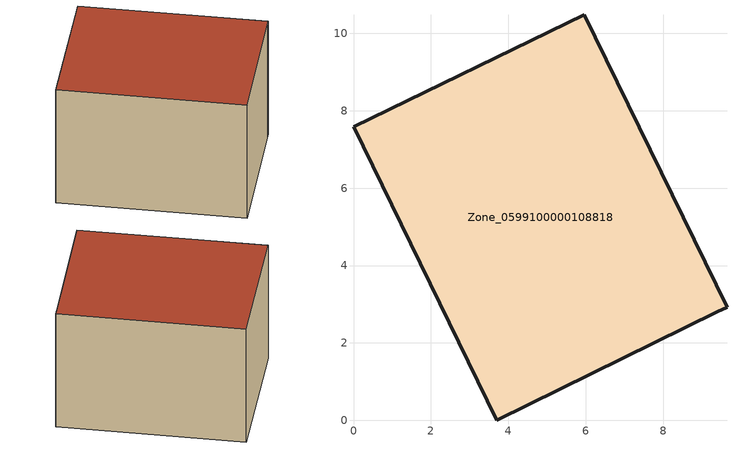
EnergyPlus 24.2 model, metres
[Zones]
Zone_0599100000108818
 floor ground (C_G): 9.39,2.81 3.7,0 0,7.58 5.96,10.48 9.65,2.93 z0
 wall outside (C_F): 9.65,2.93 5.96,10.48 0,7.58 3.7,0 9.39,2.81 9.65,2.93 z0:5.93
 roof outside (C_R): 3.7,0 9.39,2.81 9.65,2.93 5.96,10.48 0,7.58 z5.93
[BUILDING]
Pand.0599100000108818: North Axis=0; Terrain=City; Loads Convergence Tolerance Value=0.04; Temperature Convergence Tolerance Value=0.4; Solar Distribution=FullExterior; Maximum Number of Warmup Days=25; Minimum Number of Warmup Days=1
[Site:Location]
Rotterdam.The.Hague.AP_ZH_NLD Design_Conditions: Latitude=51.96; Longitude=4.45; Time Zone=1; Elevation=-4.5
[SITE:GROUNDTEMPERATURE:BUILDINGSURFACE]
18, 18, 18, 18, 18, 18, 18, 18, 18, 18, 18, 18
[MATERIAL] Thermal Absorptance=0.9; Solar Absorptance=0.7; Visible Absorptance=0.7
Name | Roughness | Thickness | Conductivity | Density | Specific Heat
G.TC.1946-1964 | MediumSmooth | 0.15 | 1 | 540 | 1210
F.TC.1946-1964 | Rough | 0.3 | 0.857143 | 1920 | 840
R.TC.1946-1964 | MediumRough | 0.2 | 0.235294 | 1500 | 1000
[CONSTRUCTION]
C_G: G.TC.1946-1964
C_F: F.TC.1946-1964
C_R: R.TC.1946-1964
[ZONE]
Zone_0599100000108818: Type=1; Multiplier=1; Ceiling Height=Autocalculate; Volume=Autocalculate; Floor Area=autocalculate; Part of Total Floor Area=Yes
[ZONEINFILTRATION:DESIGNFLOWRATE]
Infil_Zone_0599100000108818: Zone or ZoneList or Space or SpaceList=Zone_0599100000108818; Schedule=AlwaysOn; Design Flow Rate Calculation Method=Flow/Area; Flow Rate per Floor Area=0.003; Constant Term Coefficient=1; Temperature Term Coefficient=0; Velocity Term Coefficient=0; Velocity Squared Term Coefficient=0
[HVACTEMPLATE:ZONE:IDEALLOADSAIRSYSTEM]
Zone_0599100000108818: Maximum Heating Supply Air Temperature=50; Minimum Cooling Supply Air Temperature=13; Maximum Heating Supply Air Humidity Ratio=0.0156; Minimum Cooling Supply Air Humidity Ratio=0.0077; Heating Limit=NoLimit; Cooling Limit=NoLimit; Dehumidification Control Type=ConstantSensibleHeatRatio; Cooling Sensible Heat Ratio=0.7; Dehumidification Setpoint=60; Humidification Control Type=None; Humidification Setpoint=30; Outdoor Air Method=None; Outdoor Air Flow Rate per Person=0.00944; Outdoor Air Flow Rate per Zone Floor Area=0; Outdoor Air Flow Rate per Zone=0; Demand Controlled Ventilation Type=None; Outdoor Air Economizer Type=NoEconomizer; Heat Recovery Type=None; Sensible Heat Recovery Effectiveness=0.7; Latent Heat Recovery Effectiveness=0.65
[ZONECONTROL:THERMOSTAT]
ThermostatControl_Zone_0599100000108818: Zone or ZoneList=Zone_0599100000108818; Control Type Schedule=DualSetpointControlType; Control 1=Thermostat_Zone_0599100000108818; Temperature Difference Between Cutout And Setpoint=0
[THERMOSTATSETPOINT:DUALSETPOINT]
Thermostat_Zone_0599100000108818: Heating Setpoint Temperature Schedule=HeatingSetpoint_Zone_0599100000108818; Cooling Setpoint Temperature Schedule=CoolingSetpoint_Zone_0599100000108818
[SCHEDULE:COMPACT]
HeatingSetpoint_Zone_0599100000108818: Through: 12/31, For: AllDays, Until: 24:00, 21
CoolingSetpoint_Zone_0599100000108818: Through: 12/31, For: AllDays, Until: 24:00, 24
DualSetpointControlType: Through: 12/31, For: AllDays, Until: 24:00, 4
AlwaysOn: Through: 12/31, For: AllDays, Until: 24:00, 1
